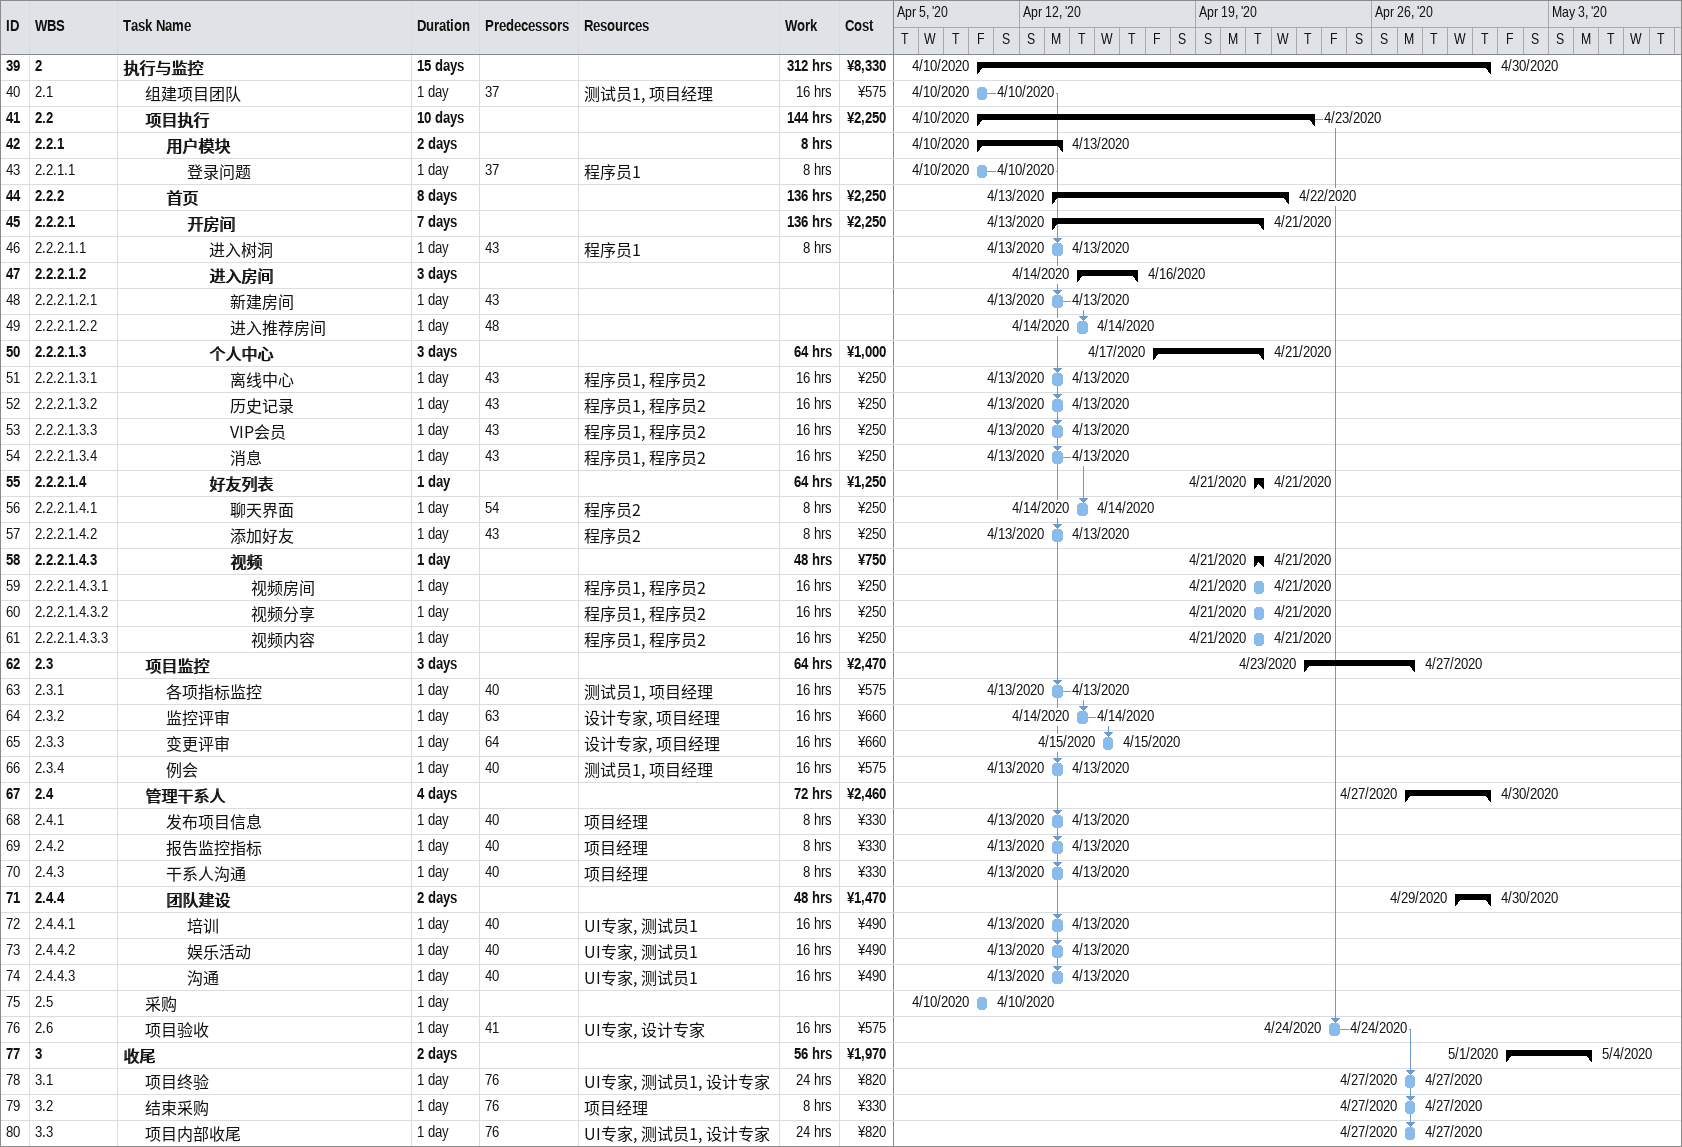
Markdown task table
| ID | WBS | Task | Duration | Start | Finish | Predecessors | Resources | Work (h) | Cost (¥) |
|---|---|---|---|---|---|---|---|---|---|
| 39 | 2 | **执行与监控** | 15d | 2020-04-10 | 2020-04-30 |  |  | 312 | 8330 |
| 40 | 2.1 | 组建项目团队 | 1d | 2020-04-10 | 2020-04-10 | 37 | 测试员1, 项目经理 | 16 | 575 |
| 41 | 2.2 | **项目执行** | 10d | 2020-04-10 | 2020-04-23 |  |  | 144 | 2250 |
| 42 | 2.2.1 | **用户模块** | 2d | 2020-04-10 | 2020-04-13 |  |  | 8 |  |
| 43 | 2.2.1.1 | 登录问题 | 1d | 2020-04-10 | 2020-04-10 | 37 | 程序员1 | 8 |  |
| 44 | 2.2.2 | **首页** | 8d | 2020-04-13 | 2020-04-22 |  |  | 136 | 2250 |
| 45 | 2.2.2.1 | **开房间** | 7d | 2020-04-13 | 2020-04-21 |  |  | 136 | 2250 |
| 46 | 2.2.2.1.1 | 进入树洞 | 1d | 2020-04-13 | 2020-04-13 | 43 | 程序员1 | 8 |  |
| 47 | 2.2.2.1.2 | **进入房间** | 3d | 2020-04-14 | 2020-04-16 |  |  |  |  |
| 48 | 2.2.2.1.2.1 | 新建房间 | 1d | 2020-04-13 | 2020-04-13 | 43 |  |  |  |
| 49 | 2.2.2.1.2.2 | 进入推荐房间 | 1d | 2020-04-14 | 2020-04-14 | 48 |  |  |  |
| 50 | 2.2.2.1.3 | **个人中心** | 3d | 2020-04-17 | 2020-04-21 |  |  | 64 | 1000 |
| 51 | 2.2.2.1.3.1 | 离线中心 | 1d | 2020-04-13 | 2020-04-13 | 43 | 程序员1, 程序员2 | 16 | 250 |
| 52 | 2.2.2.1.3.2 | 历史记录 | 1d | 2020-04-13 | 2020-04-13 | 43 | 程序员1, 程序员2 | 16 | 250 |
| 53 | 2.2.2.1.3.3 | VIP会员 | 1d | 2020-04-13 | 2020-04-13 | 43 | 程序员1, 程序员2 | 16 | 250 |
| 54 | 2.2.2.1.3.4 | 消息 | 1d | 2020-04-13 | 2020-04-13 | 43 | 程序员1, 程序员2 | 16 | 250 |
| 55 | 2.2.2.1.4 | **好友列表** | 1d | 2020-04-21 | 2020-04-21 |  |  | 64 | 1250 |
| 56 | 2.2.2.1.4.1 | 聊天界面 | 1d | 2020-04-14 | 2020-04-14 | 54 | 程序员2 | 8 | 250 |
| 57 | 2.2.2.1.4.2 | 添加好友 | 1d | 2020-04-13 | 2020-04-13 | 43 | 程序员2 | 8 | 250 |
| 58 | 2.2.2.1.4.3 | **视频** | 1d | 2020-04-21 | 2020-04-21 |  |  | 48 | 750 |
| 59 | 2.2.2.1.4.3.1 | 视频房间 | 1d | 2020-04-21 | 2020-04-21 |  | 程序员1, 程序员2 | 16 | 250 |
| 60 | 2.2.2.1.4.3.2 | 视频分享 | 1d | 2020-04-21 | 2020-04-21 |  | 程序员1, 程序员2 | 16 | 250 |
| 61 | 2.2.2.1.4.3.3 | 视频内容 | 1d | 2020-04-21 | 2020-04-21 |  | 程序员1, 程序员2 | 16 | 250 |
| 62 | 2.3 | **项目监控** | 3d | 2020-04-23 | 2020-04-27 |  |  | 64 | 2470 |
| 63 | 2.3.1 | 各项指标监控 | 1d | 2020-04-13 | 2020-04-13 | 40 | 测试员1, 项目经理 | 16 | 575 |
| 64 | 2.3.2 | 监控评审 | 1d | 2020-04-14 | 2020-04-14 | 63 | 设计专家, 项目经理 | 16 | 660 |
| 65 | 2.3.3 | 变更评审 | 1d | 2020-04-15 | 2020-04-15 | 64 | 设计专家, 项目经理 | 16 | 660 |
| 66 | 2.3.4 | 例会 | 1d | 2020-04-13 | 2020-04-13 | 40 | 测试员1, 项目经理 | 16 | 575 |
| 67 | 2.4 | **管理干系人** | 4d | 2020-04-27 | 2020-04-30 |  |  | 72 | 2460 |
| 68 | 2.4.1 | 发布项目信息 | 1d | 2020-04-13 | 2020-04-13 | 40 | 项目经理 | 8 | 330 |
| 69 | 2.4.2 | 报告监控指标 | 1d | 2020-04-13 | 2020-04-13 | 40 | 项目经理 | 8 | 330 |
| 70 | 2.4.3 | 干系人沟通 | 1d | 2020-04-13 | 2020-04-13 | 40 | 项目经理 | 8 | 330 |
| 71 | 2.4.4 | **团队建设** | 2d | 2020-04-29 | 2020-04-30 |  |  | 48 | 1470 |
| 72 | 2.4.4.1 | 培训 | 1d | 2020-04-13 | 2020-04-13 | 40 | UI专家, 测试员1 | 16 | 490 |
| 73 | 2.4.4.2 | 娱乐活动 | 1d | 2020-04-13 | 2020-04-13 | 40 | UI专家, 测试员1 | 16 | 490 |
| 74 | 2.4.4.3 | 沟通 | 1d | 2020-04-13 | 2020-04-13 | 40 | UI专家, 测试员1 | 16 | 490 |
| 75 | 2.5 | 采购 | 1d | 2020-04-10 | 2020-04-10 |  |  |  |  |
| 76 | 2.6 | 项目验收 | 1d | 2020-04-24 | 2020-04-24 | 41 | UI专家, 设计专家 | 16 | 575 |
| 77 | 3 | **收尾** | 2d | 2020-05-01 | 2020-05-04 |  |  | 56 | 1970 |
| 78 | 3.1 | 项目终验 | 1d | 2020-04-27 | 2020-04-27 | 76 | UI专家, 测试员1, 设计专家 | 24 | 820 |
| 79 | 3.2 | 结束采购 | 1d | 2020-04-27 | 2020-04-27 | 76 | 项目经理 | 8 | 330 |
| 80 | 3.3 | 项目内部收尾 | 1d | 2020-04-27 | 2020-04-27 | 76 | UI专家, 测试员1, 设计专家 | 24 | 820 |
